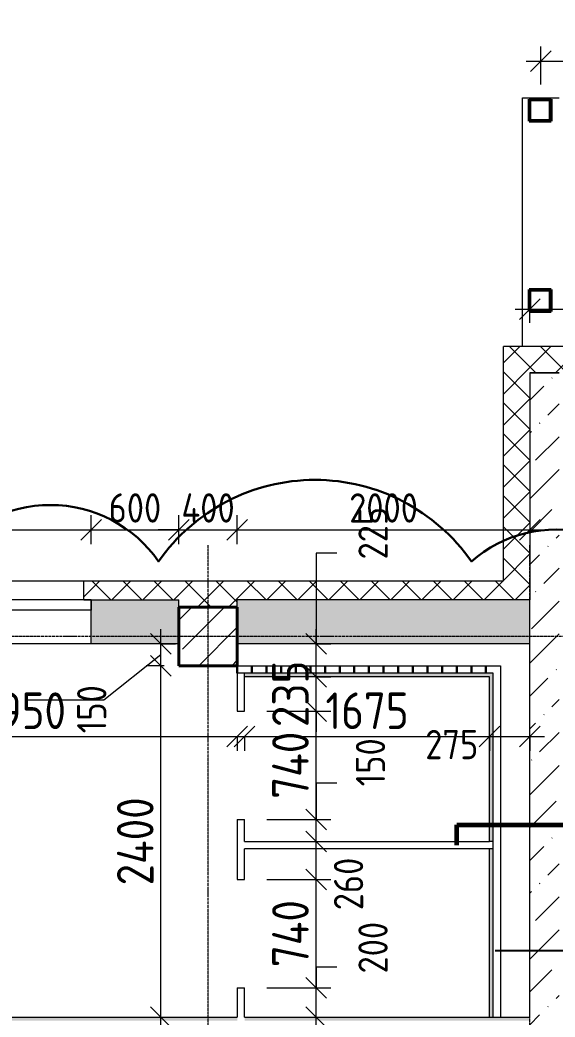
# Model space of a CAD drawing. Header units: millimetres. Extents: x -60946 to 138510, y -262288 to 24501.
# Drawn here: x 39798 to 43456, y -42060 to -35249 of the extents above; entities that cross this region are included whole.
import ezdxf

# ---------------------------------------------------------------- set-up
doc = ezdxf.new("R2010")
doc.units = ezdxf.units.MM
doc.linetypes.add('ADSK_Линия сетки', pattern=[25, 20, -2.5, 0, -2.5])
for name, color, linetype, lineweight in [('0) 1 вып перегородка', 7, 'Continuous', 60), ('2)Тип-2', 3, 'Continuous', 60), ('_ Окна', 7, 'Continuous', 18), ('Несущие колонны', 7, 'Continuous', 18), ('Окна', 7, 'Continuous', 9), ('Оси', 7, 'Continuous', 9), ('Размеры', 7, 'Continuous', 9), ('Стены внутренние', 7, 'Continuous', 18), ('Стены наружные', 7, 'Continuous', 18), ('Стены несущие', 7, 'Continuous', 30), ('Стены отделка', 7, 'Continuous', 30), ('Стены перегородки', 7, 'Continuous', 30), ('Стены штриховка', 7, 'Continuous', 9)]:
    doc.layers.add(name, color=color, linetype=linetype, lineweight=lineweight)
doc.layers.add('2)Тип-4', color=7, linetype='Continuous', lineweight=30, true_color=0x0080c0)
doc.styles.add('GOST Common_2', font='', dxfattribs={"width": 0.9, "height": 250})
doc.styles.add('GOST Common_3', font='', dxfattribs={"width": 0.9, "height": 200})
doc.styles.get('GOST Common_2').set_extended_font_data('GOST Common')
doc.styles.get('GOST Common_3').set_extended_font_data('GOST Common')
doc.dimstyles.new('ADSK_Основной_2_0', dxfattribs={"dimscale": 304.8, "dimtxt": 201.142999, "dimasz": 0.463911, "dimexe": 0.328084, "dimexo": 0.328084, "dimgap": 0.164042, "dimtad": 1, "dimdec": 3, "dimrnd": 0.001, "dimdsep": 46, "dimtxsty": 'GOST Common_3', "dimblk1": 'OBLIQUE', "dimblk2": 'OBLIQUE', "dimsah": 1, "dimcen": 0.09, "dimdle": 0.328084, "dimazin": 2, "dimtfac": 1, "dimtdec": 4, "dimtix": 1, "dimtmove": 0, "dimatfit": 3, "dimfxl": 1, "dimtvp": 1, "dimtolj": 1, "dimtzin": 0, "dimlwd": 20, "dimlwe": 20, "dimarcsym": 2})
doc.dimstyles.new('ADSK_Основной_2_0_1', dxfattribs={"dimscale": 304.8, "dimtxt": 201.142999, "dimasz": 0.463911, "dimexe": 0.328084, "dimexo": 0.328084, "dimgap": 0.164042, "dimtad": 1, "dimdec": 3, "dimrnd": 0.001, "dimdsep": 46, "dimtxsty": 'GOST Common_3', "dimblk1": 'OBLIQUE', "dimblk2": 'OBLIQUE', "dimsah": 1, "dimcen": 0.09, "dimdle": 0.328084, "dimazin": 2, "dimtfac": 1, "dimtdec": 4, "dimtix": 1, "dimtmove": 1, "dimatfit": 3, "dimfxl": 1, "dimtvp": 1, "dimtolj": 1, "dimtzin": 0, "dimlwd": 20, "dimlwe": 20, "dimarcsym": 2})
doc.dimstyles.new('ADSK_Основной_2_0_2', dxfattribs={"dimscale": 304.8, "dimtxt": 201.142999, "dimasz": 0.463911, "dimexe": 0.328084, "dimexo": 0.328084, "dimgap": 0.164042, "dimtad": 1, "dimdec": 3, "dimrnd": 0.001, "dimdsep": 46, "dimtxsty": 'GOST Common_3', "dimblk1": 'OBLIQUE', "dimblk2": 'OBLIQUE', "dimsah": 1, "dimcen": 0.09, "dimdle": 0.328084, "dimazin": 2, "dimtfac": 1, "dimtdec": 4, "dimtix": 1, "dimtmove": 0, "dimatfit": 3, "dimfxl": 1, "dimtvp": 1, "dimtolj": 1, "dimtzin": 0, "dimlwd": 20, "dimlwe": 20, "dimarcsym": 2})
doc.dimstyles.new('ADSK_Основной_2_0_3', dxfattribs={"dimscale": 304.8, "dimtxt": 201.142999, "dimasz": 0.463911, "dimexe": 0.328084, "dimexo": 0.328084, "dimgap": 0.164042, "dimtad": 1, "dimdec": 3, "dimrnd": 0.001, "dimdsep": 46, "dimtxsty": 'GOST Common_2', "dimblk1": 'OBLIQUE', "dimblk2": 'OBLIQUE', "dimsah": 1, "dimcen": 0.09, "dimdle": 0.328084, "dimazin": 2, "dimtfac": 1, "dimtdec": 4, "dimtix": 1, "dimtmove": 0, "dimatfit": 3, "dimfxl": 1, "dimtvp": 1, "dimtolj": 1, "dimtzin": 0, "dimlwd": 20, "dimlwe": 20, "dimarcsym": 2})
pattern_1 = [(45, (1283.93, -48864.63), (84.18955, 308.69595), [396.875, -79.375, 3.353, -76.022])]
pattern_2 = [(45, (1283.93, -48864.63), (-106.066, 106.066), []), (135, (1283.93, -48864.63), (-106.066, -106.066), [])]

# ---------------------------------------------------------------- blocks, each defined once
blk = doc.blocks.new('ADSK_КолоннаЖБ_Прямоугольная - 400x400 мм-1807143-Кладочный план 1-го этажа')
at = {"layer": 'Несущие колонны', "lineweight": 40}
for p, q in [((-200, 200), (200, 200)), ((-200, -200), (-200, 200)), ((200, 200), (200, -200)), ((200, -200), (-200, -200))]:
    blk.add_line(p, q, dxfattribs=at)
blk = doc.blocks.new('ОКНО L03 _2СТ_RS - ОК-1_1600х2000h_противоударное-3556404-Кладочный план 1-го этажа')
at = {"layer": '_ Окна'}
for p, q in [((-838.1, -79), (761.9, -79)), ((-838.1, -149), (-838.1, -79)), ((-838.1, -79), (-803.1, -79)), ((761.9, -79), (726.9, -79)), ((761.9, -149), (761.9, -79)), ((-838.1, -149), (761.9, -149)), ((-838.1, -149), (-833.1, -149)), ((761.9, -149), (756.9, -149))]:
    blk.add_line(p, q, dxfattribs=at)
blk = doc.blocks.new('Труба квадратного сечения _ТУ 36-2287-80_-Колонна - труба160x5-3042269-Кладочный план 1-го этажа')
at = {"layer": 'Несущие колонны', "lineweight": 40}
for p, q in [((80, 80), (-70, 80)), ((-70, 80), (-70, -70)), ((-65, -65), (-65, 75)), ((-65, 75), (75, 75)), ((75, 75), (75, -65)), ((80, -70), (80, 80)), ((75, -65), (-65, -65)), ((-70, -70), (80, -70))]:
    blk.add_line(p, q, dxfattribs=at)
blk = doc.blocks.new('Труба квадратного сечения _ТУ 36-2287-80_-Колонна - труба160x5-3319024-Кладочный план 1-го этажа')
at = {"layer": 'Несущие колонны', "lineweight": 40}
for p, q in [((80, 80), (-70, 80)), ((-70, 80), (-70, -70)), ((-65, -65), (-65, 75)), ((-65, 75), (75, 75)), ((75, 75), (75, -65)), ((80, -70), (80, 80)), ((75, -65), (-65, -65)), ((-70, -70), (80, -70))]:
    blk.add_line(p, q, dxfattribs=at)
blk = doc.blocks.new('_Oblique')
at = {"color": 0, "linetype": 'ByBlock', "lineweight": -2}
blk.add_line((-0.5, -0.5), (0.5, 0.5), dxfattribs=at)
blk = doc.blocks.new('*D4240')
at = {"layer": 'Defpoints', "color": 0, "transparency": 16777216}
for p in [(40283.9, -38732.1), (38683.9, -38929), (40283.9, -38929)]:
    blk.add_point(p, dxfattribs=at)
at = {"layer": 'Размеры', "color": 0, "lineweight": 20, "transparency": 16777216}
for p, q in [((38683.9, -38829), (38683.9, -38632.1)), ((40283.9, -38829), (40283.9, -38632.1)), ((38583.9, -38732.1), (40383.9, -38732.1))]:
    blk.add_line(p, q, dxfattribs=at)
at = {"layer": 'Размеры', "color": 0, "lineweight": 20, "transparency": 16777216, "xscale": 141.4, "yscale": 141.4, "zscale": 141.4, "rotation": 180}
blk.add_blockref('_Oblique', (38683.9, -38732.1), dxfattribs=at)
at = {"layer": 'Размеры', "color": 0, "lineweight": 20, "transparency": 16777216, "xscale": 141.4, "yscale": 141.4, "zscale": 141.4}
blk.add_blockref('_Oblique', (40283.9, -38732.1), dxfattribs=at)
at = {"layer": 'Размеры', "color": 0, "lineweight": 9, "transparency": 16777216, "insert": (39483.9, -38582.1), "char_height": 200, "width": 560.473, "attachment_point": 5, "style": 'GOST Common_3'}
blk.add_mtext('\\A1;1600', dxfattribs=at)
blk = doc.blocks.new('*D4241')
at = {"layer": 'Defpoints', "color": 0, "transparency": 16777216}
for p in [(40883.9, -38732.1), (40283.9, -38929), (40883.9, -38929)]:
    blk.add_point(p, dxfattribs=at)
at = {"layer": 'Размеры', "color": 0, "lineweight": 20, "transparency": 16777216}
for p, q in [((40283.9, -38829), (40283.9, -38632.1)), ((40883.9, -38829), (40883.9, -38632.1)), ((40183.9, -38732.1), (40983.9, -38732.1))]:
    blk.add_line(p, q, dxfattribs=at)
at = {"layer": 'Размеры', "color": 0, "lineweight": 20, "transparency": 16777216, "xscale": 141.4, "yscale": 141.4, "zscale": 141.4, "rotation": 180}
blk.add_blockref('_Oblique', (40283.9, -38732.1), dxfattribs=at)
at = {"layer": 'Размеры', "color": 0, "lineweight": 20, "transparency": 16777216, "xscale": 141.4, "yscale": 141.4, "zscale": 141.4}
blk.add_blockref('_Oblique', (40883.9, -38732.1), dxfattribs=at)
at = {"layer": 'Размеры', "color": 0, "lineweight": 9, "transparency": 16777216, "insert": (40583.9, -38582.1), "char_height": 200, "width": 454.106, "attachment_point": 5, "style": 'GOST Common_3'}
blk.add_mtext('\\A1;600', dxfattribs=at)
blk = doc.blocks.new('*D4242')
at = {"layer": 'Defpoints', "color": 0, "transparency": 16777216}
for p in [(41283.9, -38732.1), (40883.9, -38929), (41283.9, -38930.2)]:
    blk.add_point(p, dxfattribs=at)
at = {"layer": 'Размеры', "color": 0, "lineweight": 20, "transparency": 16777216}
for p, q in [((40883.9, -38829), (40883.9, -38632.1)), ((41283.9, -38830.2), (41283.9, -38632.1)), ((40883.9, -38732.1), (40742.5, -38732.1)), ((40883.9, -38732.1), (41283.9, -38732.1)), ((41283.9, -38732.1), (41425.3, -38732.1))]:
    blk.add_line(p, q, dxfattribs=at)
at = {"layer": 'Размеры', "color": 0, "lineweight": 20, "transparency": 16777216, "xscale": 141.4, "yscale": 141.4, "zscale": 141.4}
blk.add_blockref('_Oblique', (40883.9, -38732.1), dxfattribs=at)
at = {"layer": 'Размеры', "color": 0, "lineweight": 20, "transparency": 16777216, "xscale": 141.4, "yscale": 141.4, "zscale": 141.4, "rotation": 180}
blk.add_blockref('_Oblique', (41283.9, -38732.1), dxfattribs=at)
at = {"layer": 'Размеры', "color": 0, "lineweight": 9, "transparency": 16777216, "insert": (41083.9, -38582.1), "char_height": 200, "width": 474.561, "attachment_point": 5, "style": 'GOST Common_3'}
blk.add_mtext('\\A1;400', dxfattribs=at)
blk = doc.blocks.new('*D4243')
at = {"layer": 'Defpoints', "color": 0, "transparency": 16777216}
for p in [(43283.9, -38632.1), (43283.9, -38732.1), (41283.9, -38930.2)]:
    blk.add_point(p, dxfattribs=at)
at = {"layer": 'Размеры', "color": 0, "lineweight": 20, "transparency": 16777216}
for p, q in [((41283.9, -38830.2), (41283.9, -38632.1)), ((41183.9, -38732.1), (43383.9, -38732.1)), ((43283.9, -38732.1), (43283.9, -38832.1))]:
    blk.add_line(p, q, dxfattribs=at)
at = {"layer": 'Размеры', "color": 0, "lineweight": 20, "transparency": 16777216, "xscale": 141.4, "yscale": 141.4, "zscale": 141.4, "rotation": 180}
blk.add_blockref('_Oblique', (41283.9, -38732.1), dxfattribs=at)
at = {"layer": 'Размеры', "color": 0, "lineweight": 20, "transparency": 16777216, "xscale": 141.4, "yscale": 141.4, "zscale": 141.4}
blk.add_blockref('_Oblique', (43283.9, -38732.1), dxfattribs=at)
at = {"layer": 'Размеры', "color": 0, "lineweight": 9, "transparency": 16777216, "insert": (42283.9, -38582.1), "char_height": 200, "width": 605.475, "attachment_point": 5, "style": 'GOST Common_3'}
blk.add_mtext('\\A1;2000', dxfattribs=at)
blk = doc.blocks.new('*D4244')
at = {"layer": 'Defpoints', "color": 0, "transparency": 16777216}
for p in [(44983.9, -37224.1), (43283.9, -37418.5), (44983.9, -37414.6)]:
    blk.add_point(p, dxfattribs=at)
at = {"layer": 'Размеры', "color": 0, "lineweight": 20, "transparency": 16777216}
for p, q in [((43283.9, -37318.5), (43283.9, -37124.1)), ((44983.9, -37314.6), (44983.9, -37124.1)), ((43183.9, -37224.1), (45083.9, -37224.1))]:
    blk.add_line(p, q, dxfattribs=at)
at = {"layer": 'Размеры', "color": 0, "lineweight": 20, "transparency": 16777216, "xscale": 141.4, "yscale": 141.4, "zscale": 141.4, "rotation": 180}
blk.add_blockref('_Oblique', (43283.9, -37224.1), dxfattribs=at)
at = {"layer": 'Размеры', "color": 0, "lineweight": 20, "transparency": 16777216, "xscale": 141.4, "yscale": 141.4, "zscale": 141.4}
blk.add_blockref('_Oblique', (44983.9, -37224.1), dxfattribs=at)
at = {"layer": 'Размеры', "color": 0, "lineweight": 9, "transparency": 16777216, "insert": (44133.9, -37074.1), "char_height": 200, "width": 560.473, "attachment_point": 5, "style": 'GOST Common_3'}
blk.add_mtext('\\A1;1700', dxfattribs=at)
blk = doc.blocks.new('*D4148')
at = {"layer": 'Defpoints', "color": 0, "transparency": 16777216}
for p in [(43283.9, -38632.1), (45083.9, -38732.1), (45083.9, -39083.8)]:
    blk.add_point(p, dxfattribs=at)
at = {"layer": 'Размеры', "color": 0, "lineweight": 20, "transparency": 16777216}
for p, q in [((45083.9, -38983.8), (45083.9, -38632.1)), ((43183.9, -38732.1), (45183.9, -38732.1)), ((43283.9, -38732.1), (43283.9, -38832.1))]:
    blk.add_line(p, q, dxfattribs=at)
at = {"layer": 'Размеры', "color": 0, "lineweight": 20, "transparency": 16777216, "xscale": 141.4, "yscale": 141.4, "zscale": 141.4, "rotation": 180}
blk.add_blockref('_Oblique', (43283.9, -38732.1), dxfattribs=at)
at = {"layer": 'Размеры', "color": 0, "lineweight": 20, "transparency": 16777216, "xscale": 141.4, "yscale": 141.4, "zscale": 141.4}
blk.add_blockref('_Oblique', (45083.9, -38732.1), dxfattribs=at)
at = {"layer": 'Размеры', "color": 0, "lineweight": 9, "transparency": 16777216, "insert": (44183.9, -38582.1), "char_height": 200, "width": 560.473, "attachment_point": 5, "style": 'GOST Common_3'}
blk.add_mtext('\\A1;1800', dxfattribs=at)
blk = doc.blocks.new('*D3869')
at = {"layer": 'Defpoints', "color": 0, "transparency": 16777216}
for p in [(47003.9, -35529.9), (43358.9, -35789.7), (47003.9, -35789.7)]:
    blk.add_point(p, dxfattribs=at)
at = {"layer": 'Размеры', "color": 0, "lineweight": 20, "transparency": 16777216}
for p, q in [((43358.9, -35689.7), (43358.9, -35429.9)), ((47003.9, -35689.7), (47003.9, -35429.9)), ((43258.9, -35529.9), (47103.9, -35529.9))]:
    blk.add_line(p, q, dxfattribs=at)
at = {"layer": 'Размеры', "color": 0, "lineweight": 20, "transparency": 16777216, "xscale": 141.4, "yscale": 141.4, "zscale": 141.4, "rotation": 180}
blk.add_blockref('_Oblique', (43358.9, -35529.9), dxfattribs=at)
at = {"layer": 'Размеры', "color": 0, "lineweight": 20, "transparency": 16777216, "xscale": 141.4, "yscale": 141.4, "zscale": 141.4}
blk.add_blockref('_Oblique', (47003.9, -35529.9), dxfattribs=at)
at = {"layer": 'Размеры', "color": 0, "lineweight": 9, "transparency": 16777216, "insert": (45181.4, -35379.9), "char_height": 200, "width": 625.93, "attachment_point": 5, "style": 'GOST Common_3'}
blk.add_mtext('\\A1;3645', dxfattribs=at)
blk = doc.blocks.new('*D3647')
at = {"layer": 'Defpoints', "color": 0, "transparency": 16777216}
for p in [(38333.9, -40042.3), (41283.9, -40042.3), (41283.9, -40142.3)]:
    blk.add_point(p, dxfattribs=at)
at = {"layer": 'Размеры', "color": 0, "lineweight": 20, "transparency": 16777216}
for p, q in [((38233.9, -40142.3), (41383.9, -40142.3)), ((38333.9, -40142.3), (38333.9, -40242.3)), ((41283.9, -40142.3), (41283.9, -40242.3))]:
    blk.add_line(p, q, dxfattribs=at)
at = {"layer": 'Размеры', "color": 0, "lineweight": 20, "transparency": 16777216, "xscale": 141.4, "yscale": 141.4, "zscale": 141.4, "rotation": 180}
blk.add_blockref('_Oblique', (38333.9, -40142.3), dxfattribs=at)
at = {"layer": 'Размеры', "color": 0, "lineweight": 20, "transparency": 16777216, "xscale": 141.4, "yscale": 141.4, "zscale": 141.4}
blk.add_blockref('_Oblique', (41283.9, -40142.3), dxfattribs=at)
at = {"layer": 'Размеры', "color": 0, "lineweight": 9, "transparency": 16777216, "insert": (39808.9, -39967.3), "char_height": 250, "width": 605.475, "attachment_point": 5, "style": 'GOST Common_2'}
blk.add_mtext('\\A1;2950', dxfattribs=at)
blk = doc.blocks.new('*D3648')
at = {"layer": 'Defpoints', "color": 0, "transparency": 16777216}
for p in [(41333.9, -40042.3), (43008.9, -40042.3), (43008.9, -40142.3)]:
    blk.add_point(p, dxfattribs=at)
at = {"layer": 'Размеры', "color": 0, "lineweight": 20, "transparency": 16777216}
for p, q in [((41233.9, -40142.3), (43108.9, -40142.3)), ((41333.9, -40142.3), (41333.9, -40242.3)), ((43008.9, -40142.3), (43008.9, -40242.3))]:
    blk.add_line(p, q, dxfattribs=at)
at = {"layer": 'Размеры', "color": 0, "lineweight": 20, "transparency": 16777216, "xscale": 141.4, "yscale": 141.4, "zscale": 141.4, "rotation": 180}
blk.add_blockref('_Oblique', (41333.9, -40142.3), dxfattribs=at)
at = {"layer": 'Размеры', "color": 0, "lineweight": 20, "transparency": 16777216, "xscale": 141.4, "yscale": 141.4, "zscale": 141.4}
blk.add_blockref('_Oblique', (43008.9, -40142.3), dxfattribs=at)
at = {"layer": 'Размеры', "color": 0, "lineweight": 9, "transparency": 16777216, "insert": (42171.4, -39967.3), "char_height": 250, "width": 560.473, "attachment_point": 5, "style": 'GOST Common_2'}
blk.add_mtext('\\A1;1675', dxfattribs=at)
blk = doc.blocks.new('*D3649')
at = {"layer": 'Defpoints', "color": 0, "transparency": 16777216}
for p in [(43008.9, -40042.3), (43283.9, -40042.3), (43283.9, -40142.3)]:
    blk.add_point(p, dxfattribs=at)
at = {"layer": 'Размеры', "color": 0, "lineweight": 20, "transparency": 16777216}
for p, q in [((42908.9, -40142.3), (43383.9, -40142.3)), ((43008.9, -40142.3), (43008.9, -40242.3)), ((43283.9, -40142.3), (43283.9, -40242.3))]:
    blk.add_line(p, q, dxfattribs=at)
at = {"layer": 'Размеры', "color": 0, "lineweight": 20, "transparency": 16777216, "xscale": 141.4, "yscale": 141.4, "zscale": 141.4, "rotation": 180}
blk.add_blockref('_Oblique', (43008.9, -40142.3), dxfattribs=at)
at = {"layer": 'Размеры', "color": 0, "lineweight": 20, "transparency": 16777216, "xscale": 141.4, "yscale": 141.4, "zscale": 141.4}
blk.add_blockref('_Oblique', (43283.9, -40142.3), dxfattribs=at)
at = {"layer": 'Размеры', "color": 0, "lineweight": 9, "transparency": 16777216, "insert": (42569, -40098.3), "char_height": 200, "width": 454.106, "attachment_point": 1, "line_spacing_factor": 1.022761, "style": 'GOST Common_3'}
blk.add_mtext('\\A1;275', dxfattribs=at)
blk = doc.blocks.new('*D3650')
at = {"layer": 'Defpoints', "color": 0, "transparency": 16777216}
for p in [(40761.4, -39659.7), (40883.9, -39659.7), (40661.4, -42059.7)]:
    blk.add_point(p, dxfattribs=at)
at = {"layer": 'Размеры', "color": 0, "lineweight": 20, "transparency": 16777216}
for p, q in [((40761.4, -42159.7), (40761.4, -39559.7)), ((40783.9, -39659.7), (40661.4, -39659.7)), ((40761.4, -42059.7), (40861.4, -42059.7))]:
    blk.add_line(p, q, dxfattribs=at)
at = {"layer": 'Размеры', "color": 0, "lineweight": 20, "transparency": 16777216, "xscale": 141.4, "yscale": 141.4, "zscale": 141.4}
for p, rotation in [((40761.4, -39659.7), 90), ((40761.4, -42059.7), 270)]:
    blk.add_blockref('_Oblique', p, dxfattribs=dict(at, rotation=rotation))
at = {"layer": 'Размеры', "color": 0, "lineweight": 9, "transparency": 16777216, "insert": (40586.4, -40859.7), "char_height": 250, "width": 625.93, "attachment_point": 5, "rotation": 90, "style": 'GOST Common_2'}
blk.add_mtext('\\A1;2400', dxfattribs=at)
blk = doc.blocks.new('*D3651')
at = {"layer": 'Defpoints', "color": 0, "transparency": 16777216}
for p in [(40661.4, -39509.7), (40761.4, -39509.7), (40883.9, -39659.7)]:
    blk.add_point(p, dxfattribs=at)
at = {"layer": 'Размеры', "color": 0, "lineweight": 20, "transparency": 16777216}
for p, q in [((40761.4, -39759.7), (40761.4, -39409.7)), ((40761.4, -39509.7), (40861.4, -39509.7)), ((40761.4, -39584.7), (40372.1, -39895.5)), ((40783.9, -39659.7), (40661.4, -39659.7)), ((40372.1, -39895.5), (39843.5, -39895.5))]:
    blk.add_line(p, q, dxfattribs=at)
at = {"layer": 'Размеры', "color": 0, "lineweight": 20, "transparency": 16777216, "xscale": 141.4, "yscale": 141.4, "zscale": 141.4}
for p, rotation in [((40761.4, -39509.7), 90), ((40761.4, -39659.7), 270)]:
    blk.add_blockref('_Oblique', p, dxfattribs=dict(at, rotation=rotation))
at = {"layer": 'Размеры', "color": 0, "lineweight": 9, "transparency": 16777216, "insert": (40188.7, -40121.2), "char_height": 200, "width": 409.104, "attachment_point": 1, "rotation": 90, "line_spacing_factor": 1.022761, "style": 'GOST Common_3'}
blk.add_mtext('\\A1;150', dxfattribs=at)
blk = doc.blocks.new('*D3668')
at = {"layer": 'Defpoints', "color": 0, "transparency": 16777216}
for p in [(41385.9, -40709.7), (41822.3, -40709.7), (41722.3, -40859.7)]:
    blk.add_point(p, dxfattribs=at)
at = {"layer": 'Размеры', "color": 0, "lineweight": 20, "transparency": 16777216}
for p, q in [((41963.7, -40462.8), (41822.3, -40462.8)), ((41822.3, -40462.8), (41822.3, -40709.7)), ((41822.3, -40959.7), (41822.3, -40609.7)), ((41485.9, -40709.7), (41922.3, -40709.7)), ((41822.3, -40859.7), (41922.3, -40859.7))]:
    blk.add_line(p, q, dxfattribs=at)
at = {"layer": 'Размеры', "color": 0, "lineweight": 20, "transparency": 16777216, "xscale": 141.4, "yscale": 141.4, "zscale": 141.4}
for p, rotation in [((41822.3, -40709.7), 90), ((41822.3, -40859.7), 270)]:
    blk.add_blockref('_Oblique', p, dxfattribs=dict(at, rotation=rotation))
at = {"layer": 'Размеры', "color": 0, "lineweight": 9, "transparency": 16777216, "insert": (42094.7, -40484), "char_height": 200, "width": 409.104, "attachment_point": 1, "rotation": 90, "line_spacing_factor": 1.022761, "style": 'GOST Common_3'}
blk.add_mtext('\\A1;150', dxfattribs=at)
blk = doc.blocks.new('*D3669')
at = {"layer": 'Defpoints', "color": 0, "transparency": 16777216}
for p in [(41385.9, -39969.7), (41822.3, -39969.7), (41385.9, -40709.7)]:
    blk.add_point(p, dxfattribs=at)
at = {"layer": 'Размеры', "color": 0, "lineweight": 20, "transparency": 16777216}
for p, q in [((41822.3, -40809.7), (41822.3, -39869.7)), ((41485.9, -39969.7), (41922.3, -39969.7)), ((41485.9, -40709.7), (41922.3, -40709.7))]:
    blk.add_line(p, q, dxfattribs=at)
at = {"layer": 'Размеры', "color": 0, "lineweight": 20, "transparency": 16777216, "xscale": 141.4, "yscale": 141.4, "zscale": 141.4}
for p, rotation in [((41822.3, -39969.7), 90), ((41822.3, -40709.7), 270)]:
    blk.add_blockref('_Oblique', p, dxfattribs=dict(at, rotation=rotation))
at = {"layer": 'Размеры', "color": 0, "lineweight": 9, "transparency": 16777216, "insert": (41647.3, -40339.7), "char_height": 250, "width": 474.561, "attachment_point": 5, "rotation": 90, "style": 'GOST Common_2'}
blk.add_mtext('\\A1;740', dxfattribs=at)
blk = doc.blocks.new('*D3670')
at = {"layer": 'Defpoints', "color": 0, "transparency": 16777216}
for p in [(41722.3, -39734.7), (41822.3, -39734.7), (41385.9, -39969.7)]:
    blk.add_point(p, dxfattribs=at)
at = {"layer": 'Размеры', "color": 0, "lineweight": 20, "transparency": 16777216}
for p, q in [((41822.3, -39734.7), (41822.3, -39593.3)), ((41822.3, -39734.7), (41922.3, -39734.7)), ((41822.3, -39969.7), (41822.3, -39734.7)), ((41485.9, -39969.7), (41922.3, -39969.7)), ((41822.3, -39969.7), (41822.3, -40111.1))]:
    blk.add_line(p, q, dxfattribs=at)
at = {"layer": 'Размеры', "color": 0, "lineweight": 20, "transparency": 16777216, "xscale": 141.4, "yscale": 141.4, "zscale": 141.4}
for p, rotation in [((41822.3, -39734.7), 270), ((41822.3, -39969.7), 90)]:
    blk.add_blockref('_Oblique', p, dxfattribs=dict(at, rotation=rotation))
at = {"layer": 'Размеры', "color": 0, "lineweight": 9, "transparency": 16777216, "insert": (41647.3, -39852.2), "char_height": 250, "width": 454.106, "attachment_point": 5, "rotation": 90, "style": 'GOST Common_2'}
blk.add_mtext('\\A1;235', dxfattribs=at)
blk = doc.blocks.new('*D3671')
at = {"layer": 'Defpoints', "color": 0, "transparency": 16777216}
for p in [(41722.3, -39509.7), (41822.3, -39509.7), (41722.3, -39734.7)]:
    blk.add_point(p, dxfattribs=at)
at = {"layer": 'Размеры', "color": 0, "lineweight": 20, "transparency": 16777216}
for p, q in [((41963.7, -38890.2), (41822.3, -38890.2)), ((41822.3, -38890.2), (41822.3, -39509.7)), ((41822.3, -39834.7), (41822.3, -39409.7)), ((41822.3, -39509.7), (41922.3, -39509.7)), ((41822.3, -39734.7), (41922.3, -39734.7))]:
    blk.add_line(p, q, dxfattribs=at)
at = {"layer": 'Размеры', "color": 0, "lineweight": 20, "transparency": 16777216, "xscale": 141.4, "yscale": 141.4, "zscale": 141.4}
for p, rotation in [((41822.3, -39509.7), 90), ((41822.3, -39734.7), 270)]:
    blk.add_blockref('_Oblique', p, dxfattribs=dict(at, rotation=rotation))
at = {"layer": 'Размеры', "color": 0, "lineweight": 9, "transparency": 16777216, "insert": (42111.8, -38934), "char_height": 200, "width": 454.106, "attachment_point": 1, "rotation": 90, "line_spacing_factor": 1.022761, "style": 'GOST Common_3'}
blk.add_mtext('\\A1;225', dxfattribs=at)
blk = doc.blocks.new('*D3672')
at = {"layer": 'Defpoints', "color": 0, "transparency": 16777216}
for p in [(41385.9, -41859.7), (41822.3, -41859.7), (41722.3, -42059.7)]:
    blk.add_point(p, dxfattribs=at)
at = {"layer": 'Размеры', "color": 0, "lineweight": 20, "transparency": 16777216}
for p, q in [((41963.7, -41718.3), (41822.3, -41718.3)), ((41822.3, -41718.3), (41822.3, -41859.7)), ((41822.3, -42159.7), (41822.3, -41759.7)), ((41485.9, -41859.7), (41922.3, -41859.7)), ((41822.3, -42059.7), (41922.3, -42059.7))]:
    blk.add_line(p, q, dxfattribs=at)
at = {"layer": 'Размеры', "color": 0, "lineweight": 20, "transparency": 16777216, "xscale": 141.4, "yscale": 141.4, "zscale": 141.4}
for p, rotation in [((41822.3, -41859.7), 90), ((41822.3, -42059.7), 270)]:
    blk.add_blockref('_Oblique', p, dxfattribs=dict(at, rotation=rotation))
at = {"layer": 'Размеры', "color": 0, "lineweight": 9, "transparency": 16777216, "insert": (42111.8, -41762), "char_height": 200, "width": 454.106, "attachment_point": 1, "rotation": 90, "line_spacing_factor": 1.022761, "style": 'GOST Common_3'}
blk.add_mtext('\\A1;200', dxfattribs=at)
blk = doc.blocks.new('*D3673')
at = {"layer": 'Defpoints', "color": 0, "transparency": 16777216}
for p in [(41385.9, -41119.7), (41822.3, -41119.7), (41385.9, -41859.7)]:
    blk.add_point(p, dxfattribs=at)
at = {"layer": 'Размеры', "color": 0, "lineweight": 20, "transparency": 16777216}
for p, q in [((41822.3, -41959.7), (41822.3, -41019.7)), ((41485.9, -41119.7), (41922.3, -41119.7)), ((41485.9, -41859.7), (41922.3, -41859.7))]:
    blk.add_line(p, q, dxfattribs=at)
at = {"layer": 'Размеры', "color": 0, "lineweight": 20, "transparency": 16777216, "xscale": 141.4, "yscale": 141.4, "zscale": 141.4}
for p, rotation in [((41822.3, -41119.7), 90), ((41822.3, -41859.7), 270)]:
    blk.add_blockref('_Oblique', p, dxfattribs=dict(at, rotation=rotation))
at = {"layer": 'Размеры', "color": 0, "lineweight": 9, "transparency": 16777216, "insert": (41647.3, -41489.7), "char_height": 250, "width": 474.561, "attachment_point": 5, "rotation": 90, "style": 'GOST Common_2'}
blk.add_mtext('\\A1;740', dxfattribs=at)
blk = doc.blocks.new('*D3674')
at = {"layer": 'Defpoints', "color": 0, "transparency": 16777216}
for p in [(41722.3, -40859.7), (41822.3, -40859.7), (41385.9, -41119.7)]:
    blk.add_point(p, dxfattribs=at)
at = {"layer": 'Размеры', "color": 0, "lineweight": 20, "transparency": 16777216}
for p, q in [((41822.3, -41219.7), (41822.3, -40759.7)), ((41822.3, -40859.7), (41922.3, -40859.7)), ((41485.9, -41119.7), (41922.3, -41119.7))]:
    blk.add_line(p, q, dxfattribs=at)
at = {"layer": 'Размеры', "color": 0, "lineweight": 20, "transparency": 16777216, "xscale": 141.4, "yscale": 141.4, "zscale": 141.4}
for p, rotation in [((41822.3, -40859.7), 90), ((41822.3, -41119.7), 270)]:
    blk.add_blockref('_Oblique', p, dxfattribs=dict(at, rotation=rotation))
at = {"layer": 'Размеры', "color": 0, "lineweight": 9, "transparency": 16777216, "insert": (41944.6, -41330.3), "char_height": 200, "width": 454.106, "attachment_point": 1, "rotation": 90, "line_spacing_factor": 1.022761, "style": 'GOST Common_3'}
blk.add_mtext('\\A1;260', dxfattribs=at)

msp = doc.modelspace()

# ---------------------------------------------------------------- hatches: boundary and pattern name
at = {"layer": '2)Тип-2'}
h = msp.add_hatch(color=256, dxfattribs=at)
h.paths.add_polyline_path([(42187.5179, -42084.6624), (43283.9343, -42084.6624), (43283.9343, -42059.6624), (41333.9343, -42059.6624), (41333.9343, -42084.6624)])
h.paths.add_polyline_path([(41283.9343, -42084.6624), (41283.9343, -42059.6624), (38333.9343, -42059.6624), (38333.9343, -42084.6624), (40715.0455, -42084.6624)])
at = {"layer": '2)Тип-4', "true_color": 0x0080c0, "transparency": 33554687}
h = msp.add_hatch(dxfattribs=at)
h.set_pattern_fill('FP_7', color=142, style=0, pattern_type=2)
h.set_pattern_definition([(90, (1283.93, -48864.63), (-100, 6e-15), [])])
h.paths.add_polyline_path([(43033.9343, -39709.6624), (43033.9343, -39659.6624), (41283.9343, -39659.6624), (41283.9343, -39709.6624), (43008.9343, -39709.6624)])
msp.add_hatch(color=142, dxfattribs=at).paths.add_polyline_path([(42187.5179, -39734.6624), (43008.9343, -39734.6624), (43008.9343, -39709.6624), (41333.9343, -39709.6624), (41333.9343, -39734.6624)])
h = msp.add_hatch(color=142, dxfattribs=at)
h.paths.add_polyline_path([(43008.9343, -42059.6624), (43033.9343, -42059.6624), (43033.9343, -40909.6624), (43008.9343, -40909.6624), (43008.9343, -40973.4427)])
h.paths.add_polyline_path([(43033.9343, -40859.6624), (43033.9343, -39709.6624), (43008.9343, -39709.6624), (43008.9343, -40859.6624)])
at = {"layer": 'Несущие колонны', "lineweight": 9}
h = msp.add_hatch(dxfattribs=at)
h.set_pattern_fill('FP_3', color=256, style=0, pattern_type=2)
h.set_pattern_definition([(45, (1283.93, -48864.63), (-224.5064, 224.5064), []), (45, (1508.44, -48864.63), (-224.5064, 224.5064), [396.875, -79.375, 3.353, -76.022])])
h.paths.add_polyline_path([(40883.9343, -39659.6624), (41283.9343, -39659.6624), (41283.9343, -39259.6624), (40883.9343, -39259.6624)])
at = {"layer": 'Стены внутренние', "lineweight": 9}
h = msp.add_hatch(dxfattribs=at)
h.set_pattern_fill('FP_1', color=256, style=0, pattern_type=2)
h.set_pattern_definition(pattern_1)
h.paths.add_polyline_path([(42187.5179, -39509.6624), (43283.9343, -39509.6624), (43283.9343, -39209.6624), (41283.9343, -39209.6624), (41283.9343, -39509.6624)])
h.paths.add_polyline_path([(28283.9343, -39509.6624), (28883.9343, -39509.6624), (28883.9343, -39209.6624), (28283.9343, -39210.6624)])
h.paths.add_polyline_path([(29958.9343, -39509.6624), (29958.9343, -39209.6624), (29269.3587, -39209.6624), (29269.3587, -39259.6624), (29283.9343, -39259.6624), (29283.9343, -39509.6624), (29408.9343, -39509.6624)])
h.paths.add_polyline_path([(40883.9343, -39509.6624), (40883.9343, -39209.6624), (40283.9343, -39210.6624), (40283.9343, -39509.6624), (40715.0455, -39509.6624)])
h.paths.add_polyline_path([(31858.9343, -39509.6624), (32683.9343, -39509.6624), (32683.9343, -39210.6624), (31408.9343, -39209.6624), (31408.9343, -39509.6624), (31783.9343, -39509.6624)])
h.paths.add_polyline_path([(38333.9343, -39509.6624), (38683.9343, -39509.6624), (38683.9343, -39210.6624), (37483.9343, -39210.6624), (37483.9343, -39509.6624), (38308.9343, -39509.6624)])
h.paths.add_polyline_path([(34283.9343, -39509.6624), (34883.9343, -39509.6624), (34883.9343, -39209.6624), (34283.9343, -39210.6624)])
h.paths.add_polyline_path([(35283.9343, -39509.6624), (35883.9343, -39509.6624), (35883.9343, -39210.6624), (35283.9343, -39209.6624)])
h.paths.add_polyline_path([(26158.9343, -39509.6624), (26683.9343, -39509.6624), (26683.9343, -39210.6624), (25483.9343, -39210.6624), (25483.9343, -39509.6624), (26133.9343, -39509.6624)])
h.paths.add_polyline_path([(15883.9343, -39509.6624), (15883.9343, -39209.6624), (13883.9343, -39209.6624), (13883.9343, -39509.6624), (14210.5423, -39509.6624)])
h.paths.add_polyline_path([(16883.9343, -39509.6624), (16883.9343, -39209.6624), (16283.9343, -39209.6624), (16283.9343, -39509.6624)])
h.paths.add_polyline_path([(20100.4319, -39509.6624), (20683.9343, -39509.6624), (20683.9343, -39210.6624), (19483.9343, -39210.6624), (19483.9343, -39509.6624)])
h.paths.add_polyline_path([(23283.9343, -39509.6624), (23883.9343, -39509.6624), (23883.9343, -39210.6624), (23283.9343, -39209.6624)])
h.paths.add_polyline_path([(17283.9343, -39509.6624), (17883.9343, -39509.6624), (17883.9343, -39210.6624), (17283.9343, -39209.6624)])
h.paths.add_polyline_path([(22883.9343, -39509.6624), (22883.9343, -39209.6624), (22283.9343, -39210.6624), (22283.9343, -39509.6624)])
at = {"layer": 'Стены наружные', "lineweight": 9}
h = msp.add_hatch(dxfattribs=at)
h.set_pattern_fill('FP_4', color=256, style=0, pattern_type=2)
h.set_pattern_definition(pattern_2)
h.paths.add_polyline_path([(43103.9343, -39079.6624), (43283.9343, -39079.6624), (43283.9343, -37479.6624), (43103.9343, -37479.6624), (43103.9343, -38397.1072)])
h = msp.add_hatch(dxfattribs=at)
h.set_pattern_fill('FP_4', color=256, style=0, pattern_type=2)
h.set_pattern_definition(pattern_2)
h.paths.add_polyline_path([(46533.9343, -37659.6624), (47263.9343, -37659.6624), (47263.9343, -37479.6624), (46533.9343, -37479.6624)])
h.paths.add_polyline_path([(44983.9343, -37659.6624), (44983.9343, -37479.6624), (43283.9343, -37479.6624), (43283.9343, -37659.6624), (43659.9903, -37659.6624)])
h = msp.add_hatch(dxfattribs=at)
h.set_pattern_fill('FP_1', color=256, style=0, pattern_type=2)
h.set_pattern_definition(pattern_1)
h.paths.add_polyline_path([(43283.9343, -46259.6624), (43483.9343, -46259.6624), (43483.9343, -37659.6624), (43283.9343, -37659.6624), (43283.9343, -46234.6624)])
h = msp.add_hatch(dxfattribs=at)
h.set_pattern_fill('FP_4', color=256, style=0, pattern_type=2)
h.set_pattern_definition(pattern_2)
h.paths.add_polyline_path([(31408.9343, -39209.6624), (32733.9343, -39209.6624), (32733.9343, -39079.6624), (31408.9343, -39079.6624)])
h.paths.add_polyline_path([(28883.9343, -39209.6624), (29958.9343, -39209.6624), (29958.9343, -39079.6624), (28233.9343, -39079.6624), (28233.9343, -39209.6624)])
h.paths.add_polyline_path([(43283.9343, -39209.6624), (43283.9343, -39079.6624), (40233.9343, -39079.6624), (40233.9343, -39209.6624), (42187.5179, -39209.6624)])
h.paths.add_polyline_path([(34233.9343, -39209.6624), (35933.9343, -39209.6624), (35933.9343, -39079.6624), (34233.9343, -39079.6624)])
h.paths.add_polyline_path([(37770.1007, -39209.6624), (38733.9343, -39209.6624), (38733.9343, -39079.6624), (37433.9343, -39079.6624), (37433.9343, -39209.6624)])
h.paths.add_polyline_path([(22883.9343, -39209.6624), (23933.9343, -39209.6624), (23933.9343, -39079.6624), (22233.9343, -39079.6624), (22233.9343, -39209.6624)])
h.paths.add_polyline_path([(16283.9343, -39209.6624), (17933.9343, -39209.6624), (17933.9343, -39079.6624), (13883.9343, -39079.6624), (13883.9343, -39209.6624), (15883.9343, -39209.6624)])
h.paths.add_polyline_path([(25433.9343, -39209.6624), (26733.9343, -39209.6624), (26733.9343, -39079.6624), (25433.9343, -39079.6624)])
h.paths.add_polyline_path([(20100.4319, -39209.6624), (20733.9343, -39209.6624), (20733.9343, -39079.6624), (19433.9343, -39079.6624), (19433.9343, -39209.6624)])
h = msp.add_hatch(dxfattribs=at)
h.set_pattern_fill('FP_4', color=256, style=0, pattern_type=2)
h.set_pattern_definition(pattern_2)
h.paths.add_polyline_path([(40883.9343, -39259.6624), (41283.9343, -39259.6624), (41283.9343, -39209.6624), (40883.9343, -39209.6624)])

# ---------------------------------------------------------------- linework, layer by layer
at = {"layer": '0) 1 вып перегородка'}
for p, q in [((42784.1488, -40746.1624), (43731.4054, -40746.1624)), ((42784.1488, -40884.6624), (42784.1488, -40746.1624))]:
    msp.add_line(p, q, dxfattribs=at)
at = {"layer": '2)Тип-4', "lineweight": 25}
msp.add_line((43046.4343, -41605.0791), (43731.4054, -41605.0791), dxfattribs=at)
at = {"layer": '2)Тип-4', "color": 5}
msp.add_lwpolyline([(37550.9543, -46906.5187, -0.52056705), (37573.3313, -44728.7552, -0.52056705), (37590.1399, -43092.919, -0.52056705), (37608.5653, -41299.7345, -0.52056705), (37628.7087, -39339.3542, -0.52056705), (39267.3265, -38946.9845, -0.52056705), (40746.0164, -38946.9845, -0.52056705), (42884.1729, -38946.9845, -0.52056705), (44288.1526, -39293.48, -0.52056705), (44272.4243, -40824.1827, -0.52056705), (44249.7548, -43030.4121, -0.52056705), (44225.5361, -45387.4113, -0.52056705), (44060.2972, -46906.5187, -0.52056705), (41560.5471, -46906.5187, -0.52056705), (39483.463, -46906.5187, -0.52056705)], format="xyb", close=True, dxfattribs=at)
at = {"layer": 'Несущие колонны', "lineweight": 9}
for p, q in [((41283.9343, -39259.6624), (40883.9343, -39259.6624)), ((40883.9343, -39659.6624), (40883.9343, -39259.6624)), ((41283.9343, -39259.6624), (41283.9343, -39659.6624)), ((41283.9343, -39659.6624), (40883.9343, -39659.6624))]:
    msp.add_line(p, q, dxfattribs=at)
at = {"layer": 'Оси', "linetype": 'ADSK_Линия сетки', "lineweight": 5}
for p, q in [((41083.9343, -59838.5137), (41083.9343, -38837.1863)), ((43283.9343, -59838.5137), (43283.9343, -38837.1863)), ((63681.4538, -39459.6624), (-23956.1623, -39459.6624))]:
    msp.add_line(p, q, dxfattribs=at)
at = {"layer": 'Стены внутренние', "lineweight": 5}
msp.add_line((40283.9343, -39509.6624), (38683.9343, -39509.6624), dxfattribs=at)
at = {"layer": 'Стены наружные', "lineweight": 9}
for p, q in [((43233.9343, -37479.6624), (43233.9343, -35779.6624)), ((43233.9343, -35779.6624), (43483.9343, -35779.6624)), ((38733.9343, -39079.6624), (40233.9343, -39079.6624))]:
    msp.add_line(p, q, dxfattribs=at)
at = {"layer": 'Стены несущие', "lineweight": 9}
for p, q in [((43483.9343, -37659.6624), (43283.9343, -37659.6624)), ((40233.9343, -39209.6624), (40233.9343, -39210.6624)), ((40233.9343, -39210.6624), (40283.9343, -39210.6624)), ((40283.9343, -39509.6624), (40283.9343, -39210.6624)), ((40883.9343, -39509.6624), (40883.9343, -39259.6624)), ((41283.9343, -39509.6624), (41283.9343, -39259.6624)), ((40883.9343, -39509.6624), (40283.9343, -39509.6624)), ((43283.9343, -39509.6624), (41283.9343, -39509.6624)), ((43283.9343, -42059.6624), (43283.9343, -39509.6624)), ((41283.9343, -39659.6624), (41283.9343, -39709.6624)), ((41283.9343, -39659.6624), (43083.9343, -39659.6624)), ((43083.9343, -39659.6624), (43083.9343, -42059.6624)), ((38333.9343, -42059.6624), (41283.9343, -42059.6624)), ((41333.9343, -42059.6624), (43283.9343, -42059.6624))]:
    msp.add_line(p, q, dxfattribs=at)
at = {"layer": 'Стены отделка', "lineweight": 18}
for p, q in [((43103.9343, -39079.6624), (43103.9343, -37479.6624)), ((44983.9343, -37479.6624), (43103.9343, -37479.6624)), ((43283.9343, -37659.6624), (43283.9343, -39209.6624)), ((43283.9343, -37659.6624), (43483.9343, -37659.6624)), ((40233.9343, -39079.6624), (43103.9343, -39079.6624)), ((40233.9343, -39209.6624), (40233.9343, -39079.6624)), ((40883.9343, -39259.6624), (40883.9343, -39209.6624)), ((41283.9343, -39259.6624), (41283.9343, -39209.6624)), ((41283.9343, -39259.6624), (40883.9343, -39259.6624)), ((43008.9343, -39734.6624), (41333.9343, -39734.6624)), ((43008.9343, -40859.6624), (43008.9343, -39734.6624)), ((43008.9343, -42059.6624), (43008.9343, -40909.6624))]:
    msp.add_line(p, q, dxfattribs=at)
at = {"layer": 'Стены перегородки', "lineweight": 18}
for p, q in [((41283.9343, -39709.6624), (41283.9343, -39969.6624)), ((41333.9343, -39969.6624), (41333.9343, -39734.6624)), ((41283.9343, -39969.6624), (41333.9343, -39969.6624)), ((41283.9343, -40709.6624), (41283.9343, -41119.6624)), ((41283.9343, -40709.6624), (41333.9343, -40709.6624)), ((41333.9343, -40859.6624), (41333.9343, -40709.6624)), ((41333.9343, -40859.6624), (43008.9343, -40859.6624)), ((43008.9343, -40909.6624), (41333.9343, -40909.6624)), ((41333.9343, -41119.6624), (41333.9343, -40909.6624)), ((41283.9343, -41119.6624), (41333.9343, -41119.6624)), ((41283.9343, -41859.6624), (41283.9343, -42059.6624)), ((41283.9343, -41859.6624), (41333.9343, -41859.6624)), ((41333.9343, -42059.6624), (41333.9343, -41859.6624))]:
    msp.add_line(p, q, dxfattribs=at)
at = {"layer": 'Стены штриховка', "lineweight": 9}
for p, q in [((40233.9343, -39209.6624), (40883.9343, -39209.6624)), ((43283.9343, -39209.6624), (41283.9343, -39209.6624)), ((43283.9343, -39509.6624), (43283.9343, -39209.6624)), ((43033.9343, -39709.6624), (41283.9343, -39709.6624)), ((41333.9343, -39734.6624), (41333.9343, -39709.6624)), ((43033.9343, -42059.6624), (43033.9343, -39709.6624)), ((43033.9343, -40859.6624), (43008.9343, -40859.6624)), ((43033.9343, -40909.6624), (43008.9343, -40909.6624))]:
    msp.add_line(p, q, dxfattribs=at)

# ---------------------------------------------------------------- block references
at = {"layer": 'Несущие колонны', "rotation": 180}
for name, p in [('Труба квадратного сечения _ТУ 36-2287-80_-Колонна - труба160x5-3042269-Кладочный план 1-го этажа', (43358.9343, -35859.6624)), ('Труба квадратного сечения _ТУ 36-2287-80_-Колонна - труба160x5-3319024-Кладочный план 1-го этажа', (43358.9343, -37159.6624))]:
    msp.add_blockref(name, p, dxfattribs=at)
at = {"layer": 'Несущие колонны', "lineweight": 40, "rotation": 89.9999999999999}
msp.add_blockref('ADSK_КолоннаЖБ_Прямоугольная - 400x400 мм-1807143-Кладочный план 1-го этажа', (41083.9343, -39459.6624), dxfattribs=at)
at = {"layer": 'Окна', "rotation": 180}
msp.add_blockref('ОКНО L03 _2СТ_RS - ОК-1_1600х2000h_противоударное-3556404-Кладочный план 1-го этажа', (39445.8343, -39359.6624), dxfattribs=at)

# ---------------------------------------------------------------- dimensions: what is measured, and where the dimension line sits
at = {"layer": 'Размеры', "lineweight": 9}
for base, p1, p2, dimstyle, override, picture, middle in [((47003.9343, -35529.9384), (43358.9343, -35789.6624), (47003.9343, -35789.6624), 'ADSK_Основной_2_0_2', {"dimpost": '<>', "dimfxl": 3645}, '*D3869', (45181.4343, -35379.9384)), ((44983.9343, -37224.0504), (43283.9343, -37418.4665), (44983.9343, -37414.6444), 'ADSK_Основной_2_0', {"dimpost": '<>', "dimfxl": 1700.004297}, '*D4244', (44133.9343, -37074.0504)), ((40283.9343, -38732.0831), (38683.9343, -38929.02), (40283.9343, -38929.02), 'ADSK_Основной_2_0', {"dimpost": '<>', "dimfxl": 1600}, '*D4240', (39483.9343, -38582.0831)), ((40883.9343, -38732.0831), (40283.9343, -38929.02), (40883.9343, -38929.02), 'ADSK_Основной_2_0', {"dimpost": '<>', "dimfxl": 600}, '*D4241', (40583.9343, -38582.0831)), ((41283.9343, -38732.0831), (40883.9343, -38929.02), (41283.9343, -38930.225), 'ADSK_Основной_2_0', {"dimpost": '<>', "dimfxl": 400.001815}, '*D4242', (41083.9343, -38582.0831)), ((43283.9343, -38732.0831), (41283.9343, -38930.225), (43283.9343, -38632.0982), 'ADSK_Основной_2_0', {"dimpost": '<>', "dimfxl": 2022.097813}, '*D4243', (42283.9343, -38582.0831)), ((45083.9343, -38732.0831), (43283.9343, -38632.0982), (45083.9343, -39083.814), 'ADSK_Основной_2_0', {"dimpost": '<>', "dimfxl": 1855.814411}, '*D4148', (44183.9343, -38582.0831)), ((41283.9343, -40142.2764), (38333.9343, -40042.2915), (41283.9343, -40042.2915), 'ADSK_Основной_2_0_3', {"dimpost": '<>', "dimfxl": 2950}, '*D3647', (39808.9343, -39967.2764)), ((43008.9343, -40142.2764), (41333.9343, -40042.2915), (43008.9343, -40042.2915), 'ADSK_Основной_2_0_3', {"dimpost": '<>', "dimfxl": 1675}, '*D3648', (42171.4343, -39967.2764))]:
    dim = msp.add_linear_dim(base=base, p1=p1, p2=p2, dimstyle=dimstyle, override=override, dxfattribs=at)
    dim.commit()
    dim.dimension.update_dxf_attribs({"geometry": picture, "text_midpoint": middle})
for base, p1, p2, override, picture, middle in [((41822.3027, -39509.6624), (41722.3178, -39734.6624), (41722.3178, -39509.6624), {"dimpost": '<>', "dimfxl": 225}, '*D3671', (42077.9807, -38890.2486)), ((40761.3899, -39509.6624), (40883.9343, -39659.6624), (40661.405, -39509.6624), {"dimpost": '<>', "dimfxl": 268.36411}, '*D3651', (40322.0506, -39895.4638)), ((41822.3027, -40709.6624), (41722.3178, -40859.6624), (41385.9343, -40709.6624), {"dimpost": '<>', "dimfxl": 368.312123}, '*D3668', (41990.6887, -40462.797)), ((41822.3027, -40859.6624), (41385.9343, -41119.6624), (41722.3178, -40859.6624), {"dimpost": '<>', "dimfxl": 425.151526}, '*D3674', (42077.9807, -41103.2859)), ((41822.3027, -41859.6624), (41722.3178, -42059.6624), (41385.9343, -41859.6624), {"dimpost": '<>', "dimfxl": 391.348719}, '*D3672', (42077.9807, -41778.3443))]:
    dim = msp.add_linear_dim(base=base, p1=p1, p2=p2, angle=90, dimstyle='ADSK_Основной_2_0_1', override=override, dxfattribs=at)
    dim.commit()
    dim.dimension.update_dxf_attribs({"geometry": picture, "text_midpoint": middle, "dimtype": 160, "text_rotation": 90})
for base, p1, p2, override, picture, middle in [((40761.3899, -39659.6624), (40661.405, -42059.6624), (40883.9343, -39659.6624), {"dimpost": '<>', "dimfxl": 2410.294442}, '*D3650', (40586.3899, -40859.6624)), ((41822.3027, -39734.6624), (41385.9343, -39969.6624), (41722.3178, -39734.6624), {"dimpost": '<>', "dimfxl": 410.339884}, '*D3670', (41647.3027, -39852.1624)), ((41822.3027, -39969.6624), (41385.9343, -40709.6624), (41385.9343, -39969.6624), {"dimpost": '<>', "dimfxl": 740}, '*D3669', (41647.3027, -40339.6624)), ((41822.3027, -41119.6624), (41385.9343, -41859.6624), (41385.9343, -41119.6624), {"dimpost": '<>', "dimfxl": 740}, '*D3673', (41647.3027, -41489.6624))]:
    dim = msp.add_linear_dim(base=base, p1=p1, p2=p2, angle=90, dimstyle='ADSK_Основной_2_0_3', override=override, dxfattribs=at)
    dim.commit()
    dim.dimension.update_dxf_attribs({"geometry": picture, "text_midpoint": middle})
dim = msp.add_linear_dim(base=(43283.9343, -40142.2764), p1=(43008.9343, -40042.2915), p2=(43283.9343, -40042.2915), dimstyle='ADSK_Основной_2_0_1', override={"dimpost": '<>', "dimfxl": 275}, dxfattribs=at)
dim.commit()
dim.dimension.update_dxf_attribs({"geometry": '*D3649', "text_midpoint": (42796.0605, -40414.9894), "dimtype": 160})

doc.saveas('drawing.dxf')
